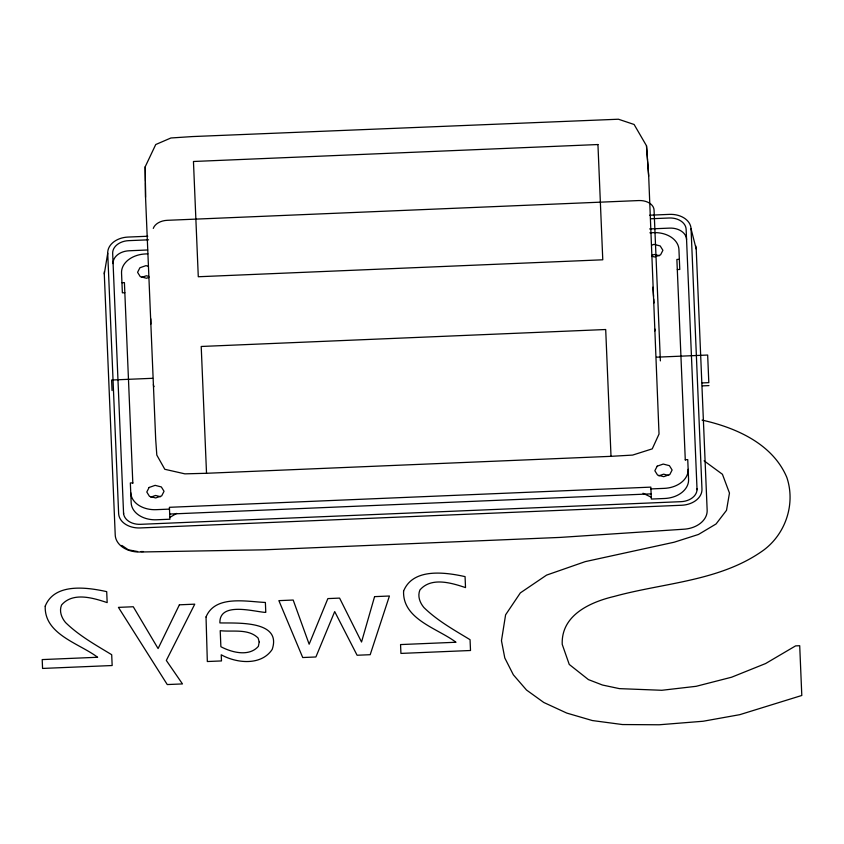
<?xml version="1.0" encoding="UTF-8"?>
<svg xmlns="http://www.w3.org/2000/svg" width="844" height="844" viewBox="0 0 844 844"><rect width="100%" height="100%" fill="white"/><g stroke="black" fill="none" stroke-linecap="round" stroke-linejoin="round"><path stroke-width="1.27" d="M695.604 245.625A24.687 18.019 -2.4 0 1 696.216 249.085L707.156 510.209A24.687 18.019 -2.4 0 1 683.25 529.251L560.078 537.417L264.067 549.824L140.642 551.997A24.687 18.019 -2.4 0 1 115.227 535.022L104.287 273.899L107.726 253.232A20.952 15.297 -2.4 0 1 128.014 237.069L147.774 236.246M145.347 181.46L145.189 166.806L155.739 144.535L170.91 137.983L192.411 136.57L618.441 119.226L634.108 124.479L646.493 145.79L647.559 160.402M169.834 517.414L176.618 513.416M141.539 277.444L146.36 275.766L148.839 276.399M148.882 277.412L146.466 278.256L140.283 276.663L137.572 272.317L139.914 267.748L145.938 265.649L148.407 266.282M651.6 245.193L654.016 244.359L660.198 245.942L662.909 250.299L660.567 254.856L654.543 256.966L652.074 256.323M652.022 255.31L654.438 254.466L659.386 255.743M150.749 497.148L155.57 495.47L160.518 496.736M658.826 475.858L663.648 474.17L668.596 475.446M145.189 166.806L145.548 197.264L155.686 439.334L156.815 455.095L164.802 469.285L184.889 473.853L206.527 473.284L611.014 456.33L632.62 455.085L652.254 448.86L659.027 434.048L648.688 176.174L646.493 145.79M649.722 215.209L669.482 214.376A20.952 15.297 -2.4 0 1 691.057 228.787L696.216 249.085M148.576 239.823L128.815 240.645A16.49 12.038 -2.4 0 0 112.674 253.506L123.583 513.743M650.545 218.775L668.986 218.005A16.49 12.038 -2.4 0 1 686.14 229.462L697.049 489.71M147.679 249.982L129.237 250.763A16.49 12.038 -2.4 0 0 113.096 263.613M649.648 228.946L669.408 228.123A16.49 12.038 -2.4 0 1 686.573 239.58M147.869 253.844L145.453 253.949A24.687 18.019 -2.4 0 0 121.536 272.992L122.369 292.826L124.838 292.72M649.891 232.807L653.52 232.649A24.687 18.019 -2.4 0 1 678.945 249.624L679.768 269.458L677.31 269.563M121.947 282.708L124.416 282.613L132.825 483.306M679.346 259.351L676.877 259.456L685.296 460.149M152.637 378.302L111.608 380.022L112.052 390.54M656.516 357.181L707.662 355.039L708.812 382.638L702.24 382.923M702.366 385.877L708.939 385.602M132.803 482.863L130.345 482.968L131.168 502.802A24.687 18.019 -2.4 0 0 156.594 519.777L169.908 519.218L169.412 507.307L650.851 487.125L651.346 499.047L664.661 498.487A24.687 18.019 -2.4 0 0 688.577 479.445L687.744 459.611L685.275 459.706M169.486 509.111L156.172 509.671A24.687 18.019 -2.4 0 1 130.746 492.696M650.924 488.929L664.239 488.37A24.687 18.019 -2.4 0 0 688.145 469.327M169.697 514.049L651.125 493.867M141.138 551.554L143.491 551.565M137.604 551.533L129.248 549.993M702.071 420.101C735.725 427.549 772.619 443.68 786.83 477.419C795.649 503.625 785.891 533.355 763.925 549.919C720.66 581.305 664.365 582.624 614.348 596.391C590.241 602.067 560.996 615.16 562.231 644.405L569.246 664.439L588.416 679.599L602.479 685.033L619.39 688.63L661.833 690.286L696.163 686.309L731.6 677.215L765.592 663.553L795.607 645.882L799.711 645.713L801.8 695.477L739.787 714.668L703.105 721.251L659.153 724.774L622.482 724.553L592.34 720.544L566.757 713.074L543.779 702.472L526.519 690.033L513.342 674.799L504.796 657.972L501.463 640.723L505.598 614.822L520.347 592.889L546.596 575.102L585.24 561.629L674.156 542.217L698.473 534.463L716.06 523.976L726.515 510.325L729.469 493.065L722.432 474.286L704.096 460.835M643.001 493.244L651.273 497.243M128.161 549.687L121.842 545.424M647.601 161.415L648.688 176.174M652.876 287.213L653.53 296.413M653.72 299.05L654.005 302.985M691.057 228.787L701.965 489.087A20.952 15.297 -2.4 0 1 681.678 505.25L140.199 527.943A20.952 15.297 -2.4 0 1 118.635 513.532L107.726 253.232M660.377 360.884L654.058 210.04A14.812 10.117 -2.4 0 0 638.834 200.555L167.26 220.316A14.812 10.117 -2.4 0 0 153.281 228.407M611.014 456.33L605.697 329.519L201.21 346.473L206.527 473.284M150.791 318.81L150.854 324.075M145.39 182.473L145.548 197.264M655.102 329.202A7.839 5.359 -2.4 0 1 654.585 331.281M154.072 386.626A7.839 5.359 -2.4 0 1 153.397 384.6M104.287 273.899A24.687 18.019 -2.4 0 1 104.392 271.578M123.54 512.857A16.49 12.038 -2.4 0 0 140.705 524.314L680.876 501.674A16.49 12.038 -2.4 0 0 697.017 488.813M206.031 616.964L207.329 661.527L221.487 660.936L221.223 654.786C236.584 663.352 261.229 665.937 272.201 649.405C282.191 619.95 236.035 623.336 219.894 622.914C219.25 601.635 253.242 611.467 264.953 612.375L265.786 612.333L265.375 602.458C246.416 601.624 215.167 594.798 206.031 616.964M45.217 606.161C44.152 634.435 79.188 643.307 97.619 657.265L42.2 659.586L42.569 668.437L112.157 665.526L111.703 654.712C95.688 644.974 79.009 635.711 65.526 622.513C61.475 617.671 58.996 611.119 61.57 604.99C72.89 591.76 93.051 597.9 107.167 602.605L106.703 591.644C86.985 587.276 54.544 582.729 45.217 606.161M403.58 591.138C402.504 619.412 437.54 628.284 455.982 642.252L400.552 644.573L400.932 653.414L470.509 650.502L470.055 639.689C454.04 629.962 437.371 620.699 423.878 607.501C419.837 602.648 417.347 596.107 419.922 589.967C431.242 576.737 451.403 582.887 465.519 587.593L465.065 576.621C445.347 572.253 412.906 567.706 403.58 591.138M259.213 641.946L258.38 646.346C249.075 657.012 231.773 652.486 220.885 646.715L220.21 630.679C232.627 632.135 248.389 628.305 258.127 638.075L259.213 641.946M374.578 596.634L361.538 642.01L339.594 598.101L327.862 598.596L309.147 644.204L293.184 600.042L278.879 600.643L302.722 657.529L315.899 656.98L334.699 611.573L357.086 655.25L370.189 654.701L389.422 596.012L374.578 596.634M179.392 604.81L158.092 648.561L133.278 606.752L118.434 607.374L167.26 684.558L182.473 683.925L166.321 660.451L194.753 604.167L179.392 604.81M149.124 487.463L146.782 492.02L149.493 496.367L155.676 497.96L161.7 495.861L164.042 491.292L161.331 486.946L155.148 485.353L149.124 487.463M657.191 466.162L654.849 470.73L657.571 475.077L663.753 476.67L669.777 474.56L672.119 470.002L669.408 465.656L663.226 464.063L657.191 466.162M597.942 144.535L193.455 161.489L198.287 276.748L602.774 259.794L597.942 144.535"/></g></svg>
